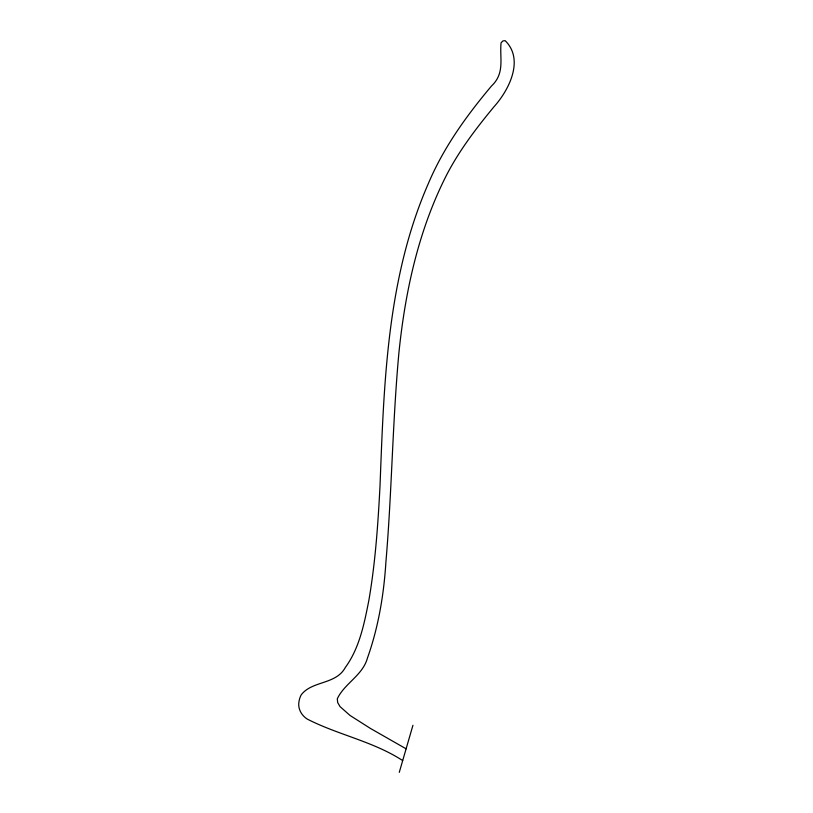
<?xml version="1.0" encoding="UTF-8"?>
<svg xmlns="http://www.w3.org/2000/svg" width="813" height="813" viewBox="0 0 813 813"><rect width="100%" height="100%" fill="white"/><g stroke="black" fill="none" stroke-linecap="round" stroke-linejoin="round"><path stroke-width="1.22" d="M399.274 772.35L412.943 725.287M402.689 760.582C373.258 741.426 338.137 734.901 307.304 719.109C301.399 715.42 297.558 708.418 299.021 701.416A22.622 17.866 70.1 0 1 301.267 694.769C312.233 680.532 335.993 684.81 345.352 667.432C359.478 648.052 364.214 623.825 368.787 600.766C375.352 562.85 377.994 524.405 380.006 486.032C383.99 383.838 386.724 278.188 428.593 182.986C443.746 147.255 466.601 115.649 491.428 86.087C505.178 73.14 499.538 58.516 501.052 42.886L502.83 40.965L505.137 40.65C524.497 59.562 509.09 89.969 493.969 106.788C475.473 129.176 457.709 152.468 444.792 178.596C417.841 232.925 404.986 293.087 398.878 353.096C392.476 422.536 391.866 492.363 385.921 561.854C383.878 594.466 378.462 627.077 367.486 657.93C362.822 675.349 344.448 683.377 337.283 698.824L337.7 702.595L340.037 706.609L350.007 715.43L370.484 728.468L406.114 748.824"/></g></svg>
